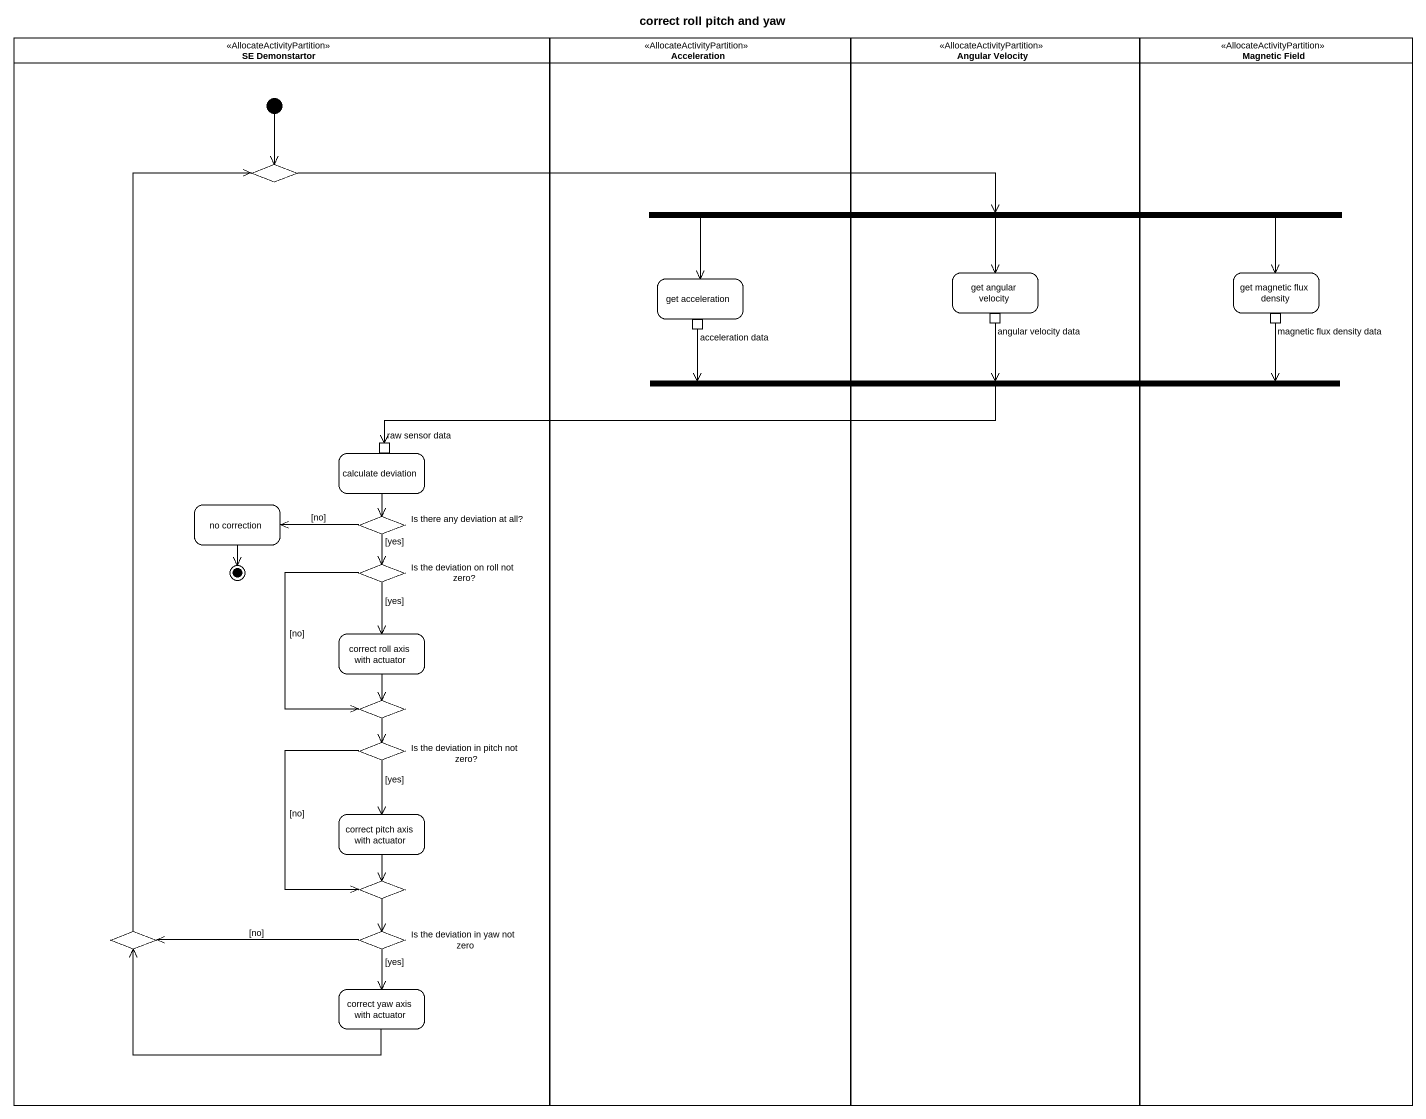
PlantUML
@startuml
title correct roll pitch and yaw
hide empty description
state "SE Demonstartor" as SE_Demonstartor <<AllocateActivityPartition>> {
  state choice1 <<choice>>
  state "calculate deviation" as calculate_deviation {
    state "raw sensor data" as raw_sensor_data <<inputPin>>
  }
  state "no correction" as no_correction
  state "Is there any deviation at all?" as Is_there_any_deviation_at <<choice>>
  state "Is the deviation on roll not zero?" as Is_the_deviation_on_roll <<choice>>
  state "correct roll axis with actuator" as correct_roll_axis_with
  state choice2 <<choice>>
  state "Is the deviation in pitch not zero?" as Is_the_deviation_in_pitch <<choice>>
  state "correct pitch axis with actuator" as correct_pitch_axis_with
  state choice3 <<choice>>
  state choice4 <<choice>>
  state "Is the deviation in yaw not zero" as Is_the_deviation_in_yaw_not <<choice>>
  state "correct yaw axis with actuator" as correct_yaw_axis_with
  [*] --> choice1
  no_correction --> [*]
}
state Acceleration <<AllocateActivityPartition>> {
  state "get acceleration" as get_acceleration {
    state "acceleration data" as acceleration_data <<outputPin>>
  }
}
state "Angular Velocity" as Angular_Velocity <<AllocateActivityPartition>> {
  state "get angular velocity" as get_angular_velocity {
    state "angular velocity data" as angular_velocity_data <<outputPin>>
  }
}
state "Magnetic Field" as Magnetic_Field <<AllocateActivityPartition>> {
  state "get magnetic flux density" as get_magnetic_flux_density {
    state "magnetic flux density data" as magnetic_flux_density_data <<outputPin>>
  }
}
state fork1 <<fork>>
state fork2 <<join>>
choice1 -right-> fork1
fork1 -left-> get_acceleration
fork1 --> get_angular_velocity
fork1 -right-> get_magnetic_flux_density
acceleration_data -right-> fork2
angular_velocity_data --> fork2
magnetic_flux_density_data -left-> fork2
fork2 -left-> raw_sensor_data
calculate_deviation --> Is_there_any_deviation_at
Is_there_any_deviation_at -left-> no_correction : [no]
Is_there_any_deviation_at --> Is_the_deviation_on_roll : [yes]
Is_the_deviation_on_roll --> correct_roll_axis_with : [yes]
Is_the_deviation_on_roll --> choice2 : [no]
correct_roll_axis_with --> choice2
choice2 --> Is_the_deviation_in_pitch
Is_the_deviation_in_pitch --> correct_pitch_axis_with : [yes]
Is_the_deviation_in_pitch --> choice3 : [no]
correct_pitch_axis_with --> choice3
choice3 --> Is_the_deviation_in_yaw_not
choice4 -up-> choice1
Is_the_deviation_in_yaw_not -left-> choice4 : [no]
Is_the_deviation_in_yaw_not --> correct_yaw_axis_with : [yes]
correct_yaw_axis_with -left-> choice4
@enduml
